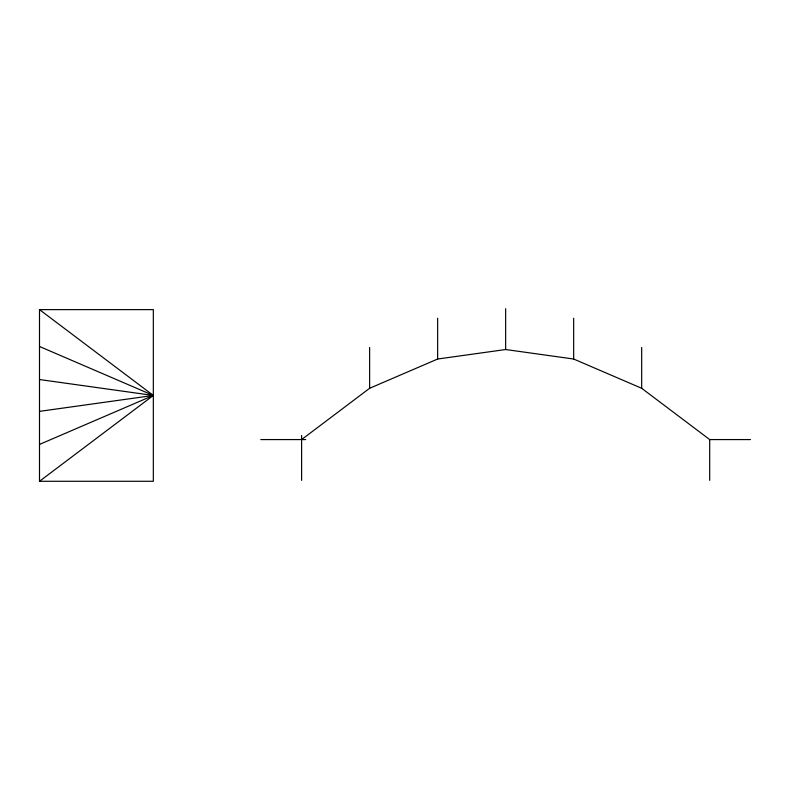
<?xml version="1.0" encoding="UTF-8"?>
<svg xmlns="http://www.w3.org/2000/svg" width="790" height="790" viewBox="0 0 790 790"><rect width="100%" height="100%" fill="white"/><g stroke="black" fill="none" stroke-linecap="round" stroke-linejoin="round"><path stroke-width="1.19" d="M39.5 481.288L153.329 395.454L39.5 309.621L39.5 481.288L153.329 481.288L153.329 309.621L39.5 309.621M301.612 439.576L369.621 388.285L437.64 359.025L505.649 349.526L573.668 359.025L641.678 388.285L709.697 439.576L750.5 439.576M39.5 444.424L153.329 395.454L39.5 346.484M39.5 411.363L153.329 395.454L39.5 379.536M260.799 439.576L305.691 439.576M709.697 439.576L709.697 480.379M641.678 347.481L641.678 388.285M573.668 318.222L573.668 359.025M505.649 308.712L505.649 349.526M437.64 318.222L437.64 359.025M369.621 347.481L369.621 388.285M301.612 435.497L301.612 480.379"/></g></svg>
